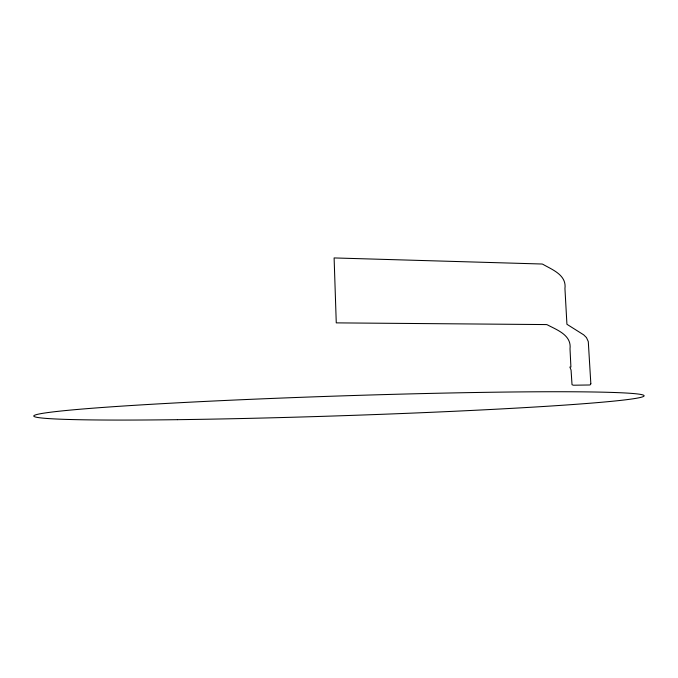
<?xml version="1.0" encoding="UTF-8"?>
<svg xmlns="http://www.w3.org/2000/svg" width="678" height="678" viewBox="0 0 678 678"><rect width="100%" height="100%" fill="white"/><g stroke="black" fill="none" stroke-linecap="round" stroke-linejoin="round"><path stroke-width="1.02" d="M590.818 383.443L590.58 384.612L589.606 384.985L573.41 385.214L572.029 384.74L571.062 370.052L569.867 367.027L570.91 367.018L570.012 348.839C571.732 335.076 557.019 329.983 547.239 324.779A5.195 4.441 78.6 0 0 546.468 324.576L336.263 322.872L334.11 257.937L541.976 264.013A4.873 4.161 75.2 0 1 542.747 264.234C552.239 269.7 566.74 274.971 564.944 288.531L566.927 324.279L583.707 334.856L586.47 337.593L588.292 341.602L590.818 383.443M177.407 419.674A305.286 9.916 -1.9 0 0 643.922 396.138A305.286 9.916 -1.9 0 0 195.62 401.893A305.286 9.916 -1.9 0 0 177.407 419.674"/></g></svg>
